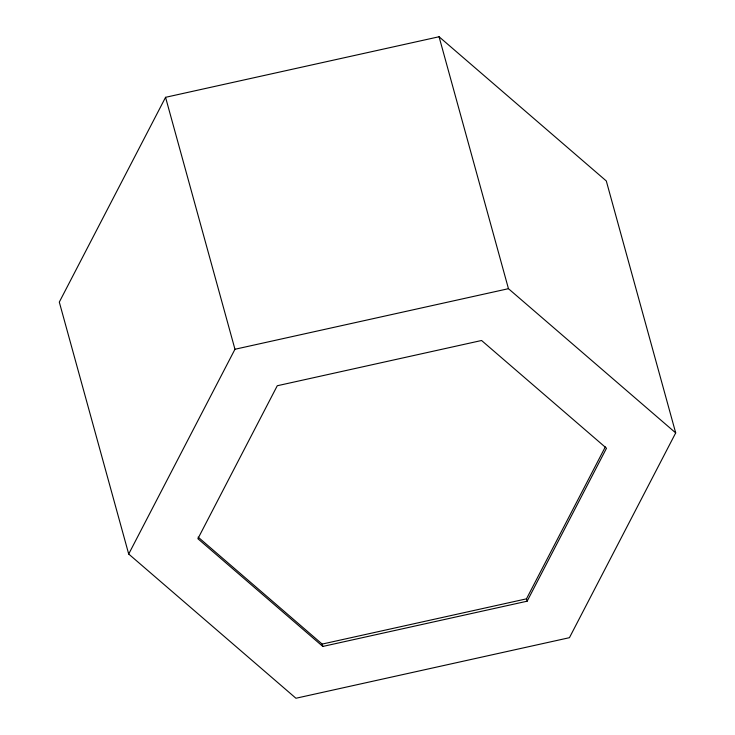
<?xml version="1.0" encoding="UTF-8"?>
<svg xmlns="http://www.w3.org/2000/svg" width="735" height="735" viewBox="0 0 735 735"><rect width="100%" height="100%" fill="white"/><g stroke="black" fill="none" stroke-linecap="round" stroke-linejoin="round"><path stroke-width="1.1" d="M165.559 97.314L59.305 302.094L128.698 554.034L295.939 698.25L569.441 637.686L675.695 432.906L606.301 180.966L439.061 36.75L165.559 97.314L234.961 349.263L128.698 554.034M527.133 601.202L606.504 448.231L481.572 340.498L277.27 385.746L197.89 538.718L322.821 646.442L527.133 601.202L526.48 598.841L605.337 446.871M234.961 349.263L508.455 288.69L675.695 432.906M198.11 537.101L322.169 644.08L526.48 598.841M439.061 36.75L508.455 288.69M322.169 644.08L322.821 646.442"/></g></svg>
